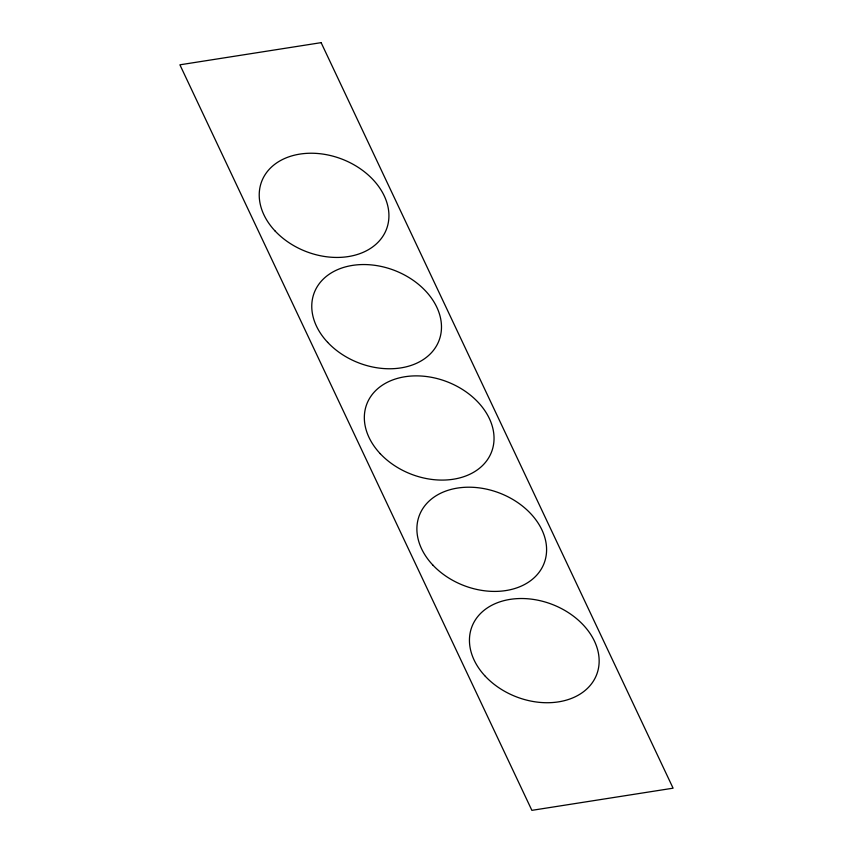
<?xml version="1.0" encoding="UTF-8"?>
<svg xmlns="http://www.w3.org/2000/svg" width="853" height="853" viewBox="0 0 853 853"><rect width="100%" height="100%" fill="white"/><g stroke="black" fill="none" stroke-linecap="round" stroke-linejoin="round"><path stroke-width="1.28" d="M321.123 42.65L179.908 64.817L531.877 810.35L673.092 788.183L321.123 42.65M485.346 676.322A66.822 49.581 21 0 0 595.618 677.047A66.822 49.581 21 0 0 521.929 598.518A66.822 49.581 21 0 0 485.346 676.322M275.114 231.024A66.822 49.581 21 0 0 385.396 231.76A66.822 49.581 21 0 0 311.708 153.231A66.822 49.581 21 0 0 275.114 231.024M380.225 453.668A66.822 49.581 21 0 0 490.507 454.404A66.822 49.581 21 0 0 416.818 375.874A66.822 49.581 21 0 0 380.225 453.668M327.669 342.352A66.822 49.581 21 0 0 437.952 343.077A66.822 49.581 21 0 0 364.263 264.547A66.822 49.581 21 0 0 327.669 342.352M432.78 564.995A66.822 49.581 21 0 0 543.062 565.731A66.822 49.581 21 0 0 469.374 487.202A66.822 49.581 21 0 0 432.78 564.995"/></g></svg>
